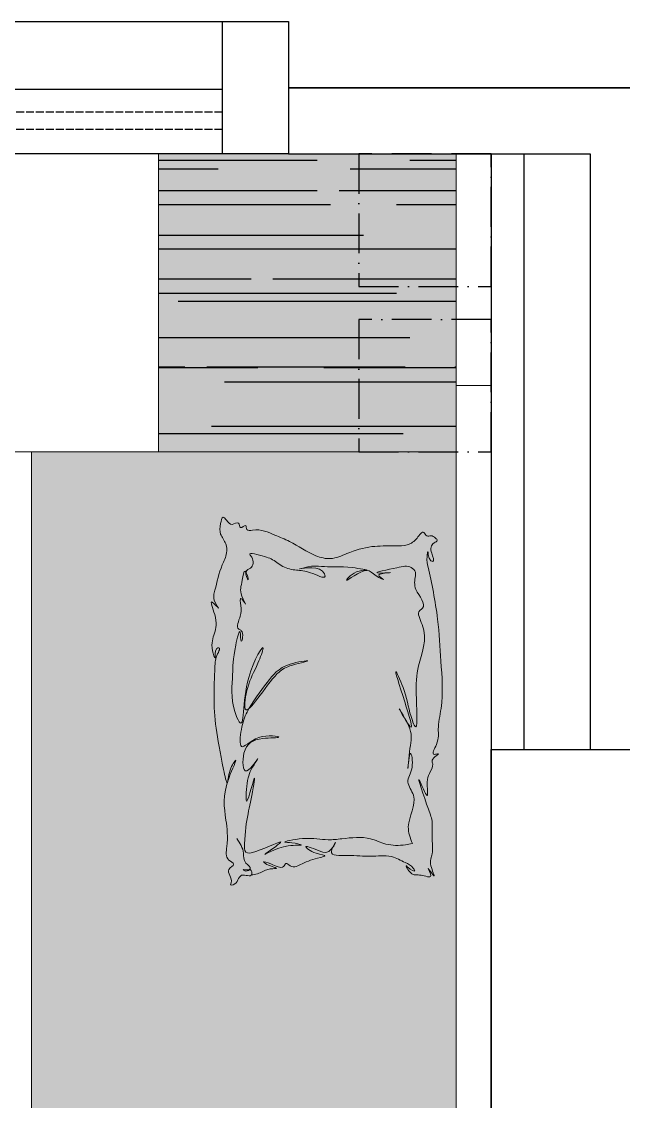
# Model space of a CAD drawing. Header units: millimetres. Extents: x -16811 to 32579, y 147992 to 176118.
# Drawn here: x -7987 to -7077, y 168845 to 170477 of the extents above; entities that cross this region are included whole.
import ezdxf

# ---------------------------------------------------------------- set-up
doc = ezdxf.new("R2010")
doc.units = ezdxf.units.MM
doc.header["$MEASUREMENT"] = 0
doc.linetypes.add('ACAD_ISO02W100', pattern=[15, 12, -3])
doc.linetypes.add('ACAD_ISO10W100', pattern=[18, 12, -3, 0, -3])
doc.layers.add('0[12345]', color=6, linetype='ACAD_ISO10W100', lineweight=30, plot=False)
doc.layers.add('Column[12345]', color=7, linetype='Continuous', lineweight=25)
doc.layers.add('Furniture[12345]', color=7, linetype='Continuous', lineweight=20)
for name, color, linetype in [('Glass[12345]', 132, 'ACAD_ISO02W100'), ('Hatching[12345]', 7, 'Continuous'), ('Wall[12345]', 7, 'Continuous'), ('Window[12345]', 8, 'Continuous')]:
    doc.layers.add(name, color=color, linetype=linetype)

msp = doc.modelspace()

# ---------------------------------------------------------------- hatches: boundary and pattern name
at = {"layer": 'Hatching[12345]'}
h = msp.add_hatch(color=29, dxfattribs=at)
h.set_gradient(color1=(87, 49, 41), color2=(101, 56, 47), one_color=1, tint=0.29)
h.paths.add_polyline_path([(-7779.6, 170276.6), (-7329.6, 170276.6), (-7329.6, 169826.6), (-7779.6, 169826.6)])
at = {"layer": 'Hatching[12345]', "true_color": 0x946247}
h = msp.add_hatch(dxfattribs=at)
h.set_pattern_fill('AR-RROOF', color=25, scale=100, style=0)
h.set_pattern_definition([(180, (117770.13, 43953.46), (-220, 100), [1500, -200, 500, -100]), (180, (117637.13, 44003.46), (100, 133), [300, -33, 600, -75]), (180, (117720.13, 44038.46), (-520, 67), [800, -140, 400, -100])])
h.paths.add_polyline_path([(-7779.6, 170276.6), (-7329.6, 170276.6), (-7329.6, 169826.6), (-7779.6, 169826.6)])
at = {"layer": 'Hatching[12345]'}
h = msp.add_hatch(color=254, dxfattribs=at)
h.set_gradient(color1=(188, 218, 240), color2=(188, 218, 240), centered=1, one_color=1, tint=0.84, name='SPHERICAL')
h.paths.add_polyline_path([(-7971.7, 169826.7), (-7329.6, 169826.7), (-7329.6, 168927.1), (-7971.7, 168927.1)])
edge = h.paths.add_edge_path(flags=16)
edge.add_spline(control_points=[(-7360.9, 169696.3), (-7363, 169698.1), (-7366.8, 169701.3), (-7374.8, 169697.3), (-7379.1, 169710.1), (-7390, 169693), (-7402.3, 169684.7), (-7427.7, 169684), (-7458.6, 169685.1), (-7490.7, 169675.4), (-7518.1, 169662.3), (-7549.9, 169670.9), (-7574.4, 169689.1), (-7607.4, 169701.9), (-7625.8, 169711.5), (-7647.4, 169706.2), (-7646.2, 169719.2), (-7657.4, 169707.7), (-7657.2, 169723.2), (-7670, 169713.4), (-7675.6, 169721.9), (-7683.4, 169731), (-7686.5, 169714.5), (-7687.8, 169702), (-7676.5, 169688.9), (-7675.4, 169671.5), (-7687.3, 169649.9), (-7692.1, 169623.7), (-7698.6, 169603.7), (-7683.7, 169584), (-7705.6, 169609.6), (-7689.8, 169572.6), (-7694, 169553.1), (-7701.7, 169534.8), (-7692.1, 169507.1), (-7696.1, 169528.2), (-7683.7, 169532.3), (-7693.6, 169516.8), (-7694.6, 169496.3), (-7697.4, 169432.1), (-7691.5, 169395.3), (-7676.9, 169325.7), (-7675.7, 169326.5), (-7675.6, 169326.6)], knot_values=[0, 0, 0, 0, 0.25382, 0.460542, 0.694835, 1.139569, 1.70084, 2.377518, 3.524298, 4.836209, 5.695724, 6.447678, 7.962577, 8.761427, 9.922694, 10.207165, 10.409942, 10.689351, 10.924019, 11.259037, 11.612355, 11.832431, 12.167835, 12.701992, 13.262323, 13.72025, 14.364213, 15.686964, 16.275555, 16.641872, 17.088132, 17.726791, 18.67199, 19.557352, 19.944726, 20.430995, 20.534345, 21.017645, 21.33905, 22.928598, 26.724468, 27.411934, 27.441983, 27.441983, 27.441983, 27.441983], degree=3, periodic=0)
edge.add_spline(control_points=[(-7675.6, 169326.6), (-7683, 169302.8), (-7677.9, 169277.6), (-7673.8, 169237.7), (-7679.8, 169211.3), (-7661.4, 169203.5), (-7681.6, 169193.4), (-7665.5, 169182.2), (-7671.7, 169171.5), (-7663.2, 169172.7), (-7659.9, 169178.9), (-7654.4, 169190.8), (-7641.3, 169184.2), (-7639, 169187.2)], knot_values=[29.790014, 29.790014, 29.790014, 29.790014, 31.733418, 33.070592, 33.76116, 34.070204, 34.417773, 35.108341, 35.207621, 35.330254, 35.677272, 35.977512, 36.449933, 36.449933, 36.449933, 36.449933], degree=3, periodic=0)
edge.add_spline(control_points=[(-7639, 169187.2), (-7636, 169187.6), (-7627.2, 169188.8), (-7617.1, 169195.7), (-7608.2, 169196.8), (-7595.9, 169196.8), (-7613.1, 169200.9), (-7624.8, 169209.2), (-7607.4, 169203.6), (-7601.2, 169199.7), (-7590.3, 169197.5), (-7587.5, 169207.3), (-7577.1, 169196), (-7558, 169207.5), (-7545, 169211.1), (-7522.5, 169217), (-7545.1, 169218.8), (-7566.8, 169236.3), (-7536.8, 169223.1), (-7524.3, 169219.8), (-7518.6, 169225.8), (-7517.1, 169227.7)], knot_values=[0.001627, 0.001627, 0.001627, 0.001627, 0.30881, 0.885533, 1.125245, 1.294957, 1.807053, 2.014014, 2.390194, 2.791076, 3.067402, 3.255669, 3.501446, 4.111256, 5.093018, 5.333636, 5.795713, 6.424924, 7.22382, 7.634666, 7.811297, 7.811297, 7.811297, 7.811297], degree=3, periodic=0)
edge.add_spline(control_points=[(-7517.1, 169227.7), (-7517.7, 169226.1), (-7521.2, 169215.2), (-7485.4, 169218.3), (-7462.1, 169213.6), (-7429.5, 169218.6), (-7408.5, 169206.6), (-7396.9, 169201.5), (-7389.6, 169190.2), (-7400.7, 169196.1), (-7407.8, 169204.9), (-7396.8, 169183.9), (-7385.4, 169190), (-7361.7, 169179.1), (-7377.4, 169206), (-7357.2, 169175.7), (-7371.7, 169205.3), (-7363.2, 169220.5), (-7367.4, 169243.6), (-7364.3, 169267.3), (-7372.9, 169289.8), (-7396, 169357.9), (-7369.5, 169292.6), (-7374.9, 169327.4), (-7370.7, 169340.7), (-7362.9, 169351.9), (-7368.4, 169363), (-7350.5, 169372.4), (-7369, 169366.8), (-7354.5, 169390.2), (-7358.4, 169408.9), (-7348, 169452.9), (-7352.9, 169507.8), (-7356.4, 169578.3), (-7367.7, 169634.8), (-7374.7, 169663.5), (-7371.5, 169682.8), (-7372.6, 169663), (-7360.8, 169659.3), (-7369.1, 169676.4), (-7368, 169687.7), (-7356.1, 169692), (-7359.5, 169695), (-7360.9, 169696.3)], knot_values=[8.535132, 8.535132, 8.535132, 8.535132, 8.665562, 9.474885, 10.680581, 11.731794, 12.482799, 12.979735, 13.12789, 13.494969, 13.630671, 14.056835, 14.587313, 15.085164, 15.480512, 15.951085, 16.483501, 17.093841, 17.945825, 18.659388, 19.367318, 20.886126, 21.744859, 22.416814, 22.865961, 23.371565, 23.564984, 24.001314, 24.195364, 24.707154, 25.475673, 26.536549, 28.914258, 31.040669, 33.694428, 34.232605, 34.493516, 34.978663, 35.091565, 35.515429, 36.048451, 36.245558, 36.4021, 36.4021, 36.4021, 36.4021], degree=3, periodic=0)
edge = h.paths.add_edge_path(flags=0)
edge.add_spline(control_points=[(-7643.2, 169438.2), (-7644.1, 169436.6), (-7649.1, 169427.2), (-7654.7, 169411), (-7658.8, 169368.4), (-7631.7, 169402.7), (-7582.2, 169394), (-7630.9, 169395), (-7653.6, 169382.7), (-7652.6, 169326.6), (-7622.9, 169373.5), (-7640.8, 169345), (-7645.7, 169333.5), (-7649.9, 169274.5), (-7631.1, 169350.1), (-7638.6, 169305.7), (-7645, 169279.2), (-7649.3, 169248.3), (-7650.1, 169218), (-7623.9, 169223.8), (-7574, 169249.7), (-7637.9, 169205.7), (-7592.7, 169234.8), (-7555.1, 169230.9), (-7576.4, 169236.5), (-7598.2, 169236.7), (-7549.6, 169245.6), (-7530.3, 169238.9), (-7494.5, 169242.6), (-7464.6, 169246.5), (-7434.7, 169231.5), (-7412.4, 169231.3), (-7399.3, 169234), (-7395.8, 169234.7), (-7399, 169243.1), (-7408, 169267.1), (-7383.9, 169299.3), (-7408.1, 169328.8), (-7392.6, 169344.8), (-7399.1, 169386), (-7404.3, 169328.3), (-7399.4, 169385.9), (-7395.4, 169398.8), (-7402.7, 169415.2), (-7404.5, 169418.9)], knot_values=[65.447847, 65.447847, 65.447847, 65.447847, 65.63943, 66.565436, 67.420431, 68.40732, 69.420683, 70.237166, 71.43394, 72.332569, 73.176927, 73.554537, 74.554717, 75.447633, 76.66581, 77.148, 78.482837, 80.007232, 80.427044, 80.931932, 82.265181, 83.244131, 84.489691, 85.144184, 85.633812, 85.971755, 86.866409, 88.157786, 88.849889, 90.296323, 91.112463, 92.101438, 92.454034, 92.454034, 92.454034, 93.319474, 94.93311, 95.647186, 96.420475, 97.126698, 97.881117, 98.886806, 99.872246, 100.167679, 100.167679, 100.167679, 100.167679], degree=3, periodic=0)
edge.add_spline(control_points=[(-7404.5, 169418.9), (-7402.3, 169415.4), (-7392.3, 169401.1), (-7409.1, 169454.5), (-7428.2, 169513.5), (-7402.7, 169455.5), (-7401.6, 169435.3), (-7387.3, 169398.3), (-7390.7, 169468), (-7389.7, 169503.5), (-7368.8, 169549.7), (-7390.5, 169584), (-7372, 169594.8), (-7394.6, 169616.2), (-7392.2, 169634), (-7390.2, 169646.3), (-7401.5, 169655.7), (-7417.2, 169651.3), (-7463.7, 169642.8), (-7438.5, 169643.5), (-7433.6, 169643.7)], knot_values=[9.262746, 9.262746, 9.262746, 9.262746, 9.598621, 10.884297, 12.452965, 13.476101, 15.040717, 15.348451, 16.704729, 18.391968, 20.48622, 21.196783, 21.369329, 22.369403, 23.061945, 23.242728, 23.553096, 24.276746, 25.284432, 25.703927, 25.703927, 25.703927, 25.703927], degree=3, periodic=0)
edge.add_spline(control_points=[(-7433.6, 169643.7), (-7436.3, 169643.5), (-7441.7, 169642.8), (-7450, 169640.3), (-7432.2, 169629.3), (-7455.1, 169640.7), (-7465.2, 169655.3), (-7508.9, 169619.7), (-7481.8, 169648.7), (-7454.7, 169646.8), (-7501.1, 169654.8), (-7521.3, 169651.3), (-7545.9, 169655.5), (-7582.4, 169645.2), (-7535.7, 169657.7), (-7523.4, 169631.5), (-7552.5, 169647.1), (-7570.1, 169647), (-7592.5, 169651.3), (-7606.5, 169664.5), (-7621.1, 169668.5), (-7647.1, 169676.8), (-7635.1, 169664.1), (-7636.1, 169650.3), (-7646.8, 169648.4), (-7647.5, 169645), (-7647.6, 169644.6)], knot_values=[26.157068, 26.157068, 26.157068, 26.157068, 26.385216, 26.523896, 26.856192, 27.271557, 27.814993, 28.951107, 29.737919, 30.142365, 30.901079, 32.306046, 32.957682, 33.57046, 34.718549, 35.01149, 35.760324, 36.490654, 37.198885, 37.895984, 38.254443, 38.997565, 39.162584, 39.713823, 39.994801, 40.035381, 40.035381, 40.035381, 40.035381], degree=3, periodic=0)
edge.add_spline(control_points=[(-7433.6, 169643.7), (-7431, 169643.8), (-7427.2, 169644.1), (-7431, 169643.9), (-7433.6, 169643.7)], knot_values=[25.703927, 25.703927, 25.703927, 25.703927, 25.930608, 26.157068, 26.157068, 26.157068, 26.157068], degree=3, periodic=0)
edge.add_spline(control_points=[(-7433.6, 169643.7), (-7438.5, 169643.5), (-7463.7, 169642.8), (-7417.2, 169651.3), (-7401.5, 169655.7), (-7390.2, 169646.3), (-7392.2, 169634), (-7394.6, 169616.2), (-7372, 169594.8), (-7390.5, 169584), (-7368.8, 169549.7), (-7389.7, 169503.5), (-7390.7, 169468), (-7387.3, 169398.3), (-7401.6, 169435.3), (-7402.7, 169455.5), (-7428.2, 169513.5), (-7409.1, 169454.5), (-7392.3, 169401.1), (-7402.3, 169415.4), (-7404.5, 169418.9)], knot_values=[9.262746, 9.262746, 9.262746, 9.262746, 9.682241, 10.689927, 11.413577, 11.723945, 11.904729, 12.597271, 13.597345, 13.76989, 14.480453, 16.574705, 18.261945, 19.618223, 19.925956, 21.490572, 22.513709, 24.082377, 25.368053, 25.703927, 25.703927, 25.703927, 25.703927], degree=3, periodic=0)
edge.add_spline(control_points=[(-7404.5, 169418.9), (-7409.7, 169429.5), (-7421.5, 169448.6), (-7409.3, 169426.5), (-7404.5, 169418.9)], knot_values=[7.713645, 7.713645, 7.713645, 7.713645, 8.546506, 9.262746, 9.262746, 9.262746, 9.262746], degree=3, periodic=0)
h = msp.add_hatch(color=254, dxfattribs=at)
h.set_gradient(color1=(195, 213, 212), rotation=45, centered=1, one_color=1, tint=1, name='INVHEMISPHERICAL')
edge = h.paths.add_edge_path()
edge.add_spline(control_points=[(-7517.1, 169227.7), (-7517.7, 169226.1), (-7521.2, 169215.2), (-7485.4, 169218.3), (-7462.1, 169213.6), (-7429.5, 169218.6), (-7408.5, 169206.6), (-7396.9, 169201.5), (-7389.6, 169190.2), (-7400.7, 169196.1), (-7407.8, 169204.9), (-7396.8, 169183.9), (-7385.4, 169190), (-7361.7, 169179.1), (-7377.4, 169206), (-7357.2, 169175.7), (-7371.7, 169205.3), (-7363.2, 169220.5), (-7367.4, 169243.6), (-7365, 169262), (-7366.2, 169269.9), (-7366.6, 169271.7)], knot_values=[8.535132, 8.535132, 8.535132, 8.535132, 8.665562, 9.474885, 10.680581, 11.731794, 12.482799, 12.979735, 13.12789, 13.494969, 13.630671, 14.056835, 14.587313, 15.085164, 15.480512, 15.951085, 16.483501, 17.093841, 17.945825, 18.659388, 18.86018, 18.86018, 18.86018, 18.86018], degree=3, periodic=0)
edge.add_spline(control_points=[(-7366.6, 169271.7), (-7367.6, 169276.1), (-7374.4, 169294.2), (-7396, 169357.9), (-7369.5, 169292.6), (-7374.9, 169327.4), (-7370.7, 169340.7), (-7362.9, 169351.9), (-7368.4, 169363), (-7350.5, 169372.4), (-7369, 169366.8), (-7354.5, 169390.2), (-7358.4, 169408.9), (-7348, 169452.9), (-7352.5, 169503.3), (-7354.6, 169543.2), (-7356.2, 169560)], knot_values=[18.86018, 18.86018, 18.86018, 18.86018, 19.367318, 20.886126, 21.744859, 22.416814, 22.865961, 23.371565, 23.564984, 24.001314, 24.195364, 24.707154, 25.475673, 26.536549, 28.914258, 30.585278, 30.585278, 30.585278, 30.585278], degree=3, periodic=0)
edge.add_spline(control_points=[(-7356.2, 169560), (-7356.6, 169564.6), (-7359.9, 169596.1), (-7367.7, 169634.8), (-7374.7, 169663.5), (-7371.5, 169682.8), (-7372.6, 169663), (-7360.8, 169659.3), (-7369.1, 169676.4), (-7368, 169687.7), (-7356.1, 169692), (-7359.5, 169695), (-7360.9, 169696.3)], knot_values=[30.585278, 30.585278, 30.585278, 30.585278, 31.040669, 33.694428, 34.232605, 34.493516, 34.978663, 35.091565, 35.515429, 36.048451, 36.245558, 36.4021, 36.4021, 36.4021, 36.4021], degree=3, periodic=0)
edge.add_spline(control_points=[(-7360.9, 169696.3), (-7363, 169698.1), (-7366.8, 169701.3), (-7374.8, 169697.3), (-7379.1, 169710.1), (-7390, 169693), (-7402.3, 169684.7), (-7427.7, 169684), (-7458.6, 169685.1), (-7490.7, 169675.4), (-7518.1, 169662.3), (-7549.9, 169670.9), (-7574.4, 169689.1), (-7607.4, 169701.9), (-7625.8, 169711.5), (-7647.4, 169706.2), (-7646.2, 169719.2), (-7657.4, 169707.7), (-7657.2, 169723.2), (-7670, 169713.4), (-7675.6, 169721.9), (-7683.4, 169731), (-7686.5, 169714.5), (-7687.8, 169702), (-7676.5, 169688.9), (-7675.4, 169671.5), (-7687.3, 169649.9), (-7692.1, 169623.7), (-7698.6, 169603.7), (-7683.7, 169584), (-7705.6, 169609.6), (-7689.8, 169572.6), (-7694, 169553.1), (-7701.7, 169534.8), (-7692.1, 169507.1), (-7696.1, 169528.2), (-7683.7, 169532.3), (-7693.6, 169516.8), (-7694.6, 169496.3), (-7695.6, 169473.2), (-7695.6, 169456.6), (-7695.6, 169455.2)], knot_values=[0, 0, 0, 0, 0.317275, 0.575678, 0.868544, 1.424462, 2.12605, 2.971898, 4.405373, 6.045262, 7.119655, 8.059598, 9.953221, 10.951784, 12.403367, 12.758956, 13.012427, 13.361689, 13.655024, 14.073797, 14.515444, 14.790538, 15.209793, 15.87749, 16.577904, 17.150313, 17.955266, 19.608705, 20.344444, 20.80234, 21.360165, 22.158489, 23.339988, 24.44669, 24.930907, 25.538744, 25.667931, 26.272056, 26.673812, 28.660747, 28.840014, 28.840014, 28.840014, 28.840014], degree=3, periodic=0)
edge.add_line((-7695.6, 169455.2), (-7723.4, 169446.7))
edge.add_line((-7723.4, 169446.7), (-7694.9, 169432.7))
edge.add_spline(control_points=[(-7694.9, 169432.7), (-7693.4, 169408.5), (-7688.3, 169380.2), (-7676.9, 169325.7), (-7675.7, 169326.5), (-7675.6, 169326.6)], knot_values=[29.888741, 29.888741, 29.888741, 29.888741, 33.405585, 34.264917, 34.302479, 34.302479, 34.302479, 34.302479], degree=3, periodic=0)
edge.add_spline(control_points=[(-7675.6, 169326.6), (-7683, 169302.8), (-7677.9, 169277.6), (-7673.8, 169237.7), (-7679.8, 169211.3), (-7661.4, 169203.5), (-7681.6, 169193.4), (-7665.5, 169182.2), (-7671.7, 169171.5), (-7663.2, 169172.7), (-7659.9, 169178.9), (-7654.4, 169190.8), (-7641.3, 169184.2), (-7639, 169187.2)], knot_values=[37.237517, 37.237517, 37.237517, 37.237517, 39.666772, 41.33824, 42.20145, 42.587756, 43.022217, 43.885427, 44.009526, 44.162817, 44.596591, 44.97189, 45.562416, 45.562416, 45.562416, 45.562416], degree=3, periodic=0)
edge.add_spline(control_points=[(-7639, 169187.2), (-7636, 169187.6), (-7627.2, 169188.8), (-7617.1, 169195.7), (-7608.2, 169196.8), (-7595.9, 169196.8), (-7613.1, 169200.9), (-7624.8, 169209.2), (-7607.4, 169203.6), (-7601.2, 169199.7), (-7590.3, 169197.5), (-7587.5, 169207.3), (-7577.1, 169196), (-7558, 169207.5), (-7545, 169211.1), (-7522.5, 169217), (-7545.1, 169218.8), (-7566.8, 169236.3), (-7536.8, 169223.1), (-7524.3, 169219.8), (-7518.6, 169225.8), (-7517.1, 169227.7)], knot_values=[0.001627, 0.001627, 0.001627, 0.001627, 0.30881, 0.885533, 1.125245, 1.294957, 1.807053, 2.014014, 2.390194, 2.791076, 3.067402, 3.255669, 3.501446, 4.111256, 5.093018, 5.333636, 5.795713, 6.424924, 7.22382, 7.634666, 7.811297, 7.811297, 7.811297, 7.811297], degree=3, periodic=0)
edge = h.paths.add_edge_path(flags=16)
edge.add_spline(control_points=[(-7643.2, 169438.2), (-7644.1, 169436.6), (-7649.1, 169427.2), (-7654.7, 169411), (-7658.8, 169368.4), (-7631.7, 169402.7), (-7582.2, 169394), (-7630.9, 169395), (-7653.6, 169382.7), (-7652.6, 169326.6), (-7622.9, 169373.5), (-7640.8, 169345), (-7645.7, 169333.5), (-7649.9, 169274.5), (-7631.1, 169350.1), (-7638.6, 169305.7), (-7645, 169279.2), (-7649.3, 169248.3), (-7650.1, 169218), (-7623.9, 169223.8), (-7574, 169249.7), (-7637.9, 169205.7), (-7592.7, 169234.8), (-7555.1, 169230.9), (-7576.4, 169236.5), (-7598.2, 169236.7), (-7549.6, 169245.6), (-7530.3, 169238.9), (-7494.5, 169242.6), (-7464.6, 169246.5), (-7434.7, 169231.5), (-7412.4, 169231.3), (-7399.3, 169234), (-7395.8, 169234.7), (-7399, 169243.1), (-7408, 169267.1), (-7383.9, 169299.3), (-7408.1, 169328.8), (-7392.6, 169344.8), (-7399.1, 169386), (-7404.3, 169328.3), (-7399.4, 169385.9), (-7395.4, 169398.8), (-7402.7, 169415.2), (-7404.5, 169418.9)], knot_values=[81.809808, 81.809808, 81.809808, 81.809808, 82.049287, 83.206795, 84.275539, 85.50915, 86.775853, 87.796457, 89.292425, 90.415712, 91.471158, 91.943172, 93.193396, 94.309542, 95.832263, 96.435, 98.103547, 100.00904, 100.533805, 101.164915, 102.831476, 104.055163, 105.612114, 106.43023, 107.042265, 107.464694, 108.583011, 110.197233, 111.062361, 112.870403, 113.890579, 115.126798, 115.567543, 115.567543, 115.567543, 116.649343, 118.666388, 119.558983, 120.525594, 121.408372, 122.351396, 123.608507, 124.840307, 125.209599, 125.209599, 125.209599, 125.209599], degree=3, periodic=0)
edge.add_spline(control_points=[(-7404.5, 169418.9), (-7402.3, 169415.4), (-7392.3, 169401.1), (-7409.1, 169454.5), (-7428.2, 169513.5), (-7402.7, 169455.5), (-7401.6, 169435.3), (-7387.3, 169398.3), (-7390.7, 169468), (-7389.7, 169503.5), (-7368.8, 169549.7), (-7390.5, 169584), (-7372, 169594.8), (-7394.6, 169616.2), (-7392.2, 169634), (-7390.2, 169646.3), (-7401.5, 169655.7), (-7417.2, 169651.3), (-7463.7, 169642.8), (-7438.5, 169643.5), (-7433.6, 169643.7)], knot_values=[11.578433, 11.578433, 11.578433, 11.578433, 11.998276, 13.605371, 15.566206, 16.845127, 18.800896, 19.185564, 20.880911, 22.98996, 25.607776, 26.495979, 26.711661, 27.961754, 28.827431, 29.05341, 29.44137, 30.345933, 31.60554, 32.129909, 32.129909, 32.129909, 32.129909], degree=3, periodic=0)
edge.add_spline(control_points=[(-7433.6, 169643.7), (-7436.3, 169643.5), (-7441.7, 169642.8), (-7450, 169640.3), (-7432.2, 169629.3), (-7455.1, 169640.7), (-7465.2, 169655.3), (-7508.9, 169619.7), (-7481.8, 169648.7), (-7454.7, 169646.8), (-7501.1, 169654.8), (-7521.3, 169651.3), (-7545.9, 169655.5), (-7582.4, 169645.2), (-7535.7, 169657.7), (-7523.4, 169631.5), (-7552.5, 169647.1), (-7570.1, 169647), (-7592.5, 169651.3), (-7606.5, 169664.5), (-7621.1, 169668.5), (-7647.1, 169676.8), (-7635.1, 169664.1), (-7636.1, 169650.3), (-7646.8, 169648.4), (-7647.5, 169645), (-7647.6, 169644.6)], knot_values=[32.696336, 32.696336, 32.696336, 32.696336, 32.98152, 33.15487, 33.57024, 34.089446, 34.768741, 36.188884, 37.172399, 37.677957, 38.626349, 40.382557, 41.197102, 41.963074, 43.398186, 43.764363, 44.700405, 45.613317, 46.498606, 47.36998, 47.818054, 48.746956, 48.95323, 49.642279, 49.993501, 50.044227, 50.044227, 50.044227, 50.044227], degree=3, periodic=0)
edge.add_spline(control_points=[(-7647.6, 169644.6), (-7648, 169645.3), (-7650.9, 169649.1), (-7653.2, 169624), (-7658.8, 169617.2), (-7643.9, 169588.9), (-7657.6, 169612.1), (-7654.7, 169589.6), (-7653.9, 169579.4), (-7664.3, 169559.6), (-7649.8, 169555.8), (-7655.5, 169528.9), (-7655.4, 169566.9), (-7667.5, 169516.3), (-7666.6, 169490.5), (-7671.4, 169448.9), (-7648.6, 169396.1), (-7656.4, 169478.4), (-7613.6, 169548.2), (-7632.1, 169497.9), (-7645.2, 169478.4), (-7651.5, 169435.5), (-7645.6, 169436.3), (-7643.2, 169438.2)], knot_values=[50.993901, 50.993901, 50.993901, 50.993901, 51.097903, 51.678194, 52.686181, 53.235716, 53.695579, 54.147916, 54.82018, 55.651897, 55.831248, 56.490096, 57.063765, 57.921587, 59.786522, 62.114055, 62.821722, 65.674331, 67.720898, 68.70542, 70.3709, 71.726622, 72.344215, 72.344215, 72.344215, 72.344215], degree=3, periodic=0)
h = msp.add_hatch(color=254, dxfattribs=at)
h.set_gradient(color1=(226, 238, 238), rotation=90, one_color=1, tint=1, name='SPHERICAL')
edge = h.paths.add_edge_path()
edge.add_spline(control_points=[(-7647.6, 169644.6), (-7647.5, 169645), (-7646.8, 169648.4), (-7636.1, 169650.3), (-7635.1, 169664.1), (-7647.1, 169676.8), (-7621.1, 169668.5), (-7606.5, 169664.5), (-7592.5, 169651.3), (-7570.1, 169647), (-7552.5, 169647.1), (-7523.4, 169631.5), (-7535.7, 169657.7), (-7582.4, 169645.2), (-7545.9, 169655.5), (-7521.3, 169651.3), (-7501.1, 169654.8), (-7454.7, 169646.8), (-7481.8, 169648.7), (-7508.9, 169619.7), (-7465.2, 169655.3), (-7455.1, 169640.7), (-7432.2, 169629.3), (-7450, 169640.3), (-7441.7, 169642.8), (-7436.3, 169643.5), (-7433.6, 169643.7)], knot_values=[32.696336, 32.696336, 32.696336, 32.696336, 32.747061, 33.098284, 33.787332, 33.993606, 34.922508, 35.370582, 36.241956, 37.127245, 38.040157, 38.976199, 39.342376, 40.777488, 41.54346, 42.358005, 44.114213, 45.062605, 45.568163, 46.551678, 47.971821, 48.651116, 49.170322, 49.585692, 49.759042, 50.044227, 50.044227, 50.044227, 50.044227], degree=3, periodic=0)
edge.add_spline(control_points=[(-7433.6, 169643.7), (-7431, 169643.8), (-7427.2, 169644.1), (-7431, 169643.9), (-7433.6, 169643.7)], knot_values=[32.129909, 32.129909, 32.129909, 32.129909, 32.41326, 32.696336, 32.696336, 32.696336, 32.696336], degree=3, periodic=0)
edge.add_spline(control_points=[(-7433.6, 169643.7), (-7438.5, 169643.5), (-7463.7, 169642.8), (-7417.2, 169651.3), (-7401.5, 169655.7), (-7390.2, 169646.3), (-7392.2, 169634), (-7394.6, 169616.2), (-7372, 169594.8), (-7390.5, 169584), (-7368.8, 169549.7), (-7389.7, 169503.5), (-7390.7, 169468), (-7387.3, 169398.3), (-7401.6, 169435.3), (-7402.7, 169455.5), (-7428.2, 169513.5), (-7409.1, 169454.5), (-7392.3, 169401.1), (-7402.3, 169415.4), (-7404.5, 169418.9)], knot_values=[11.578433, 11.578433, 11.578433, 11.578433, 12.102802, 13.362409, 14.266972, 14.654932, 14.880911, 15.746588, 16.996681, 17.212363, 18.100566, 20.718382, 22.827431, 24.522779, 24.907446, 26.863215, 28.142136, 30.102971, 31.710066, 32.129909, 32.129909, 32.129909, 32.129909], degree=3, periodic=0)
edge.add_spline(control_points=[(-7404.5, 169418.9), (-7409.7, 169429.5), (-7421.5, 169448.6), (-7409.3, 169426.5), (-7404.5, 169418.9)], knot_values=[9.642056, 9.642056, 9.642056, 9.642056, 10.683132, 11.578433, 11.578433, 11.578433, 11.578433], degree=3, periodic=0)
edge.add_spline(control_points=[(-7404.5, 169418.9), (-7402.7, 169415.2), (-7395.4, 169398.8), (-7399.4, 169385.9), (-7404.3, 169328.3), (-7399.1, 169386), (-7392.6, 169344.8), (-7408.1, 169328.8), (-7383.9, 169299.3), (-7408, 169267.1), (-7399, 169243.1), (-7395.8, 169234.7), (-7399.3, 169234), (-7412.4, 169231.3), (-7434.7, 169231.5), (-7464.6, 169246.5), (-7494.5, 169242.6), (-7530.3, 169238.9), (-7549.6, 169245.6), (-7598.2, 169236.7), (-7576.4, 169236.5), (-7555.1, 169230.9), (-7592.7, 169234.8), (-7637.9, 169205.7), (-7574, 169249.7), (-7623.9, 169223.8), (-7650.1, 169218), (-7649.3, 169248.3), (-7645, 169279.2), (-7638.6, 169305.7), (-7631.1, 169350.1), (-7649.9, 169274.5), (-7645.7, 169333.5), (-7640.8, 169345), (-7622.9, 169373.5), (-7652.6, 169326.6), (-7653.6, 169382.7), (-7630.9, 169395), (-7582.2, 169394), (-7631.7, 169402.7), (-7658.8, 169368.4), (-7654.7, 169411), (-7649.1, 169427.2), (-7644.1, 169436.6), (-7643.2, 169438.2)], knot_values=[81.809808, 81.809808, 81.809808, 81.809808, 82.1791, 83.4109, 84.668012, 85.611035, 86.493814, 87.460425, 88.35302, 90.370065, 91.451865, 91.451865, 91.451865, 91.89261, 93.128829, 94.149004, 95.957047, 96.822175, 98.436396, 99.554714, 99.977143, 100.589178, 101.407294, 102.964244, 104.187932, 105.854493, 106.485603, 107.010367, 108.915861, 110.584407, 111.187145, 112.709866, 113.826011, 115.076236, 115.548249, 116.603696, 117.726983, 119.22295, 120.243554, 121.510258, 122.743869, 123.812613, 124.97012, 125.209599, 125.209599, 125.209599, 125.209599], degree=3, periodic=0)
edge.add_spline(control_points=[(-7643.2, 169438.2), (-7633.6, 169445.5), (-7607, 169489.2), (-7583.3, 169504), (-7538.1, 169513.3), (-7594.4, 169506.1), (-7614.7, 169478.2), (-7635.5, 169451.8), (-7643.2, 169438.2)], knot_values=[72.344215, 72.344215, 72.344215, 72.344215, 74.721973, 75.648583, 76.821253, 77.954916, 79.789724, 81.809808, 81.809808, 81.809808, 81.809808], degree=3, periodic=0)
edge.add_spline(control_points=[(-7643.2, 169438.2), (-7645.6, 169436.3), (-7651.5, 169435.5), (-7645.2, 169478.4), (-7632.1, 169497.9), (-7613.6, 169548.2), (-7656.4, 169478.4), (-7648.6, 169396.1), (-7671.4, 169448.9), (-7666.6, 169490.5), (-7667.5, 169516.3), (-7655.4, 169566.9), (-7655.5, 169528.9), (-7649.8, 169555.8), (-7664.3, 169559.6), (-7653.9, 169579.4), (-7654.7, 169589.6), (-7657.6, 169612.1), (-7643.9, 169588.9), (-7658.8, 169617.2), (-7653.2, 169624), (-7650.9, 169649.1), (-7648, 169645.3), (-7647.6, 169644.6)], knot_values=[50.993901, 50.993901, 50.993901, 50.993901, 51.611494, 52.967217, 54.632696, 55.617219, 57.663786, 60.516395, 61.224061, 63.551594, 65.41653, 66.274352, 66.84802, 67.506868, 67.68622, 68.517936, 69.190201, 69.642537, 70.102401, 70.651936, 71.659922, 72.240213, 72.344215, 72.344215, 72.344215, 72.344215], degree=3, periodic=0)
edge.add_spline(control_points=[(-7647.6, 169644.6), (-7648, 169640.2), (-7641, 169626.2), (-7645.6, 169641.2), (-7647.6, 169644.6)], knot_values=[50.044227, 50.044227, 50.044227, 50.044227, 50.529399, 50.993901, 50.993901, 50.993901, 50.993901], degree=3, periodic=0)
h = msp.add_hatch(color=254, dxfattribs=at)
h.set_gradient(color1=(188, 218, 240), color2=(188, 218, 240), centered=1, one_color=1, tint=0.84, name='SPHERICAL')
h.paths.add_polyline_path([(-7971.7, 168927.1), (-7329.6, 168927.1), (-7329.6, 168026.7), (-7971.7, 168026.7)])
edge = h.paths.add_edge_path(flags=16)
edge.add_spline(control_points=[(-7639, 168666.1), (-7641.3, 168669.1), (-7654.4, 168662.6), (-7659.9, 168674.4), (-7663.2, 168680.7), (-7671.7, 168681.8), (-7665.5, 168671.1), (-7681.6, 168659.9), (-7661.4, 168649.8), (-7679.8, 168642), (-7673.8, 168615.6), (-7677.9, 168575.8), (-7683, 168550.5), (-7675.6, 168526.7)], knot_values=[29.790014, 29.790014, 29.790014, 29.790014, 30.262434, 30.562674, 30.909692, 31.032326, 31.131605, 31.822173, 32.169742, 32.478786, 33.169354, 34.506529, 36.449933, 36.449933, 36.449933, 36.449933], degree=3, periodic=0)
edge.add_spline(control_points=[(-7675.6, 168526.7), (-7675.7, 168526.8), (-7676.9, 168527.6), (-7691.5, 168458), (-7697.4, 168421.2), (-7694.6, 168357), (-7693.6, 168336.5), (-7683.7, 168321), (-7696.1, 168325.1), (-7692.1, 168346.2), (-7701.7, 168318.5), (-7694, 168300.2), (-7689.8, 168280.7), (-7705.6, 168243.7), (-7683.7, 168269.3), (-7698.6, 168249.6), (-7692.1, 168229.6), (-7687.3, 168203.5), (-7675.4, 168181.8), (-7676.5, 168164.4), (-7687.8, 168151.3), (-7686.5, 168138.8), (-7683.4, 168122.3), (-7675.6, 168131.4), (-7670, 168139.9), (-7657.2, 168130.1), (-7657.4, 168145.6), (-7646.2, 168134.1), (-7647.4, 168147.1), (-7625.8, 168141.8), (-7607.4, 168151.4), (-7574.4, 168164.2), (-7549.9, 168182.4), (-7518.1, 168191), (-7490.7, 168177.9), (-7458.6, 168168.2), (-7427.7, 168169.3), (-7402.3, 168168.6), (-7390, 168160.3), (-7379.1, 168143.2), (-7374.8, 168156), (-7366.8, 168152), (-7363, 168155.2), (-7360.9, 168157)], knot_values=[0, 0, 0, 0, 0.030049, 0.717515, 4.513385, 6.102933, 6.424338, 6.907638, 7.010988, 7.497257, 7.884631, 8.769992, 9.715192, 10.353851, 10.800111, 11.166428, 11.755019, 13.07777, 13.721733, 14.179659, 14.739991, 15.274148, 15.609552, 15.829628, 16.182946, 16.517964, 16.752632, 17.032041, 17.234818, 17.519289, 18.680556, 19.479406, 20.994305, 21.746259, 22.605773, 23.917685, 25.064465, 25.741143, 26.302414, 26.747148, 26.981441, 27.188163, 27.441983, 27.441983, 27.441983, 27.441983], degree=3, periodic=0)
edge.add_spline(control_points=[(-7360.9, 168157), (-7359.5, 168158.4), (-7356.1, 168161.4), (-7368, 168165.6), (-7369.1, 168176.9), (-7360.8, 168194), (-7372.6, 168190.3), (-7371.5, 168170.5), (-7374.7, 168189.8), (-7367.7, 168218.5), (-7356.4, 168275), (-7352.9, 168345.5), (-7348, 168400.4), (-7358.4, 168444.4), (-7354.5, 168463.1), (-7369, 168486.5), (-7350.5, 168480.9), (-7368.4, 168490.3), (-7362.9, 168501.4), (-7370.7, 168512.6), (-7374.9, 168525.9), (-7369.5, 168560.7), (-7396, 168495.4), (-7372.9, 168563.6), (-7364.3, 168586), (-7367.4, 168609.7), (-7363.2, 168632.8), (-7371.7, 168648), (-7357.2, 168677.6), (-7377.4, 168647.3), (-7361.7, 168674.2), (-7385.4, 168663.3), (-7396.8, 168669.5), (-7407.8, 168648.4), (-7400.7, 168657.2), (-7389.6, 168663.1), (-7396.9, 168651.8), (-7408.5, 168646.7), (-7429.5, 168634.7), (-7462.1, 168639.7), (-7485.4, 168635), (-7521.2, 168638.1), (-7517.7, 168627.2), (-7517.1, 168625.6)], knot_values=[8.535132, 8.535132, 8.535132, 8.535132, 8.691674, 8.888781, 9.421803, 9.845667, 9.958569, 10.443716, 10.704627, 11.242804, 13.896563, 16.022974, 18.400683, 19.461558, 20.230077, 20.741868, 20.935918, 21.372247, 21.565667, 22.071271, 22.520417, 23.192373, 24.051106, 25.569914, 26.277843, 26.991407, 27.84339, 28.453731, 28.986147, 29.45672, 29.852067, 30.349919, 30.880397, 31.306561, 31.442263, 31.809342, 31.957497, 32.454433, 33.205438, 34.256651, 35.462346, 36.271669, 36.4021, 36.4021, 36.4021, 36.4021], degree=3, periodic=0)
edge.add_spline(control_points=[(-7517.1, 168625.6), (-7518.6, 168627.5), (-7524.3, 168633.5), (-7536.8, 168630.2), (-7566.8, 168617), (-7545.1, 168634.5), (-7522.5, 168636.4), (-7545, 168642.3), (-7558, 168645.8), (-7577.1, 168657.4), (-7587.5, 168646), (-7590.3, 168655.8), (-7601.2, 168653.6), (-7607.4, 168649.7), (-7624.8, 168644.1), (-7613.1, 168652.5), (-7595.9, 168656.5), (-7608.2, 168656.5), (-7617.1, 168657.6), (-7627.2, 168664.5), (-7636, 168665.7), (-7639, 168666.1)], knot_values=[0.001627, 0.001627, 0.001627, 0.001627, 0.178258, 0.589104, 1.387999, 2.01721, 2.479287, 2.719905, 3.701668, 4.311477, 4.557254, 4.745521, 5.021847, 5.42273, 5.798909, 6.005871, 6.517966, 6.687678, 6.927391, 7.504114, 7.811297, 7.811297, 7.811297, 7.811297], degree=3, periodic=0)
edge = h.paths.add_edge_path(flags=0)
edge.add_spline(control_points=[(-7404.5, 168434.4), (-7402.7, 168438.1), (-7395.4, 168454.5), (-7399.4, 168467.4), (-7404.3, 168525), (-7399.1, 168467.3), (-7392.6, 168508.5), (-7408.1, 168524.5), (-7383.9, 168554), (-7408, 168586.3), (-7399, 168610.2), (-7395.8, 168618.6), (-7399.3, 168619.3), (-7412.4, 168622), (-7434.7, 168621.8), (-7464.6, 168606.8), (-7494.5, 168610.7), (-7530.3, 168614.4), (-7549.6, 168607.7), (-7598.2, 168616.6), (-7576.4, 168616.8), (-7555.1, 168622.4), (-7592.7, 168618.5), (-7637.9, 168647.6), (-7574, 168603.7), (-7623.9, 168629.5), (-7650.1, 168635.3), (-7649.3, 168605), (-7645, 168574.1), (-7638.6, 168547.6), (-7631.1, 168503.2), (-7649.9, 168578.8), (-7645.7, 168519.8), (-7640.8, 168508.3), (-7622.9, 168479.8), (-7652.6, 168526.7), (-7653.6, 168470.6), (-7630.9, 168458.4), (-7582.2, 168459.3), (-7631.7, 168450.6), (-7658.8, 168484.9), (-7654.7, 168442.3), (-7649.1, 168426.1), (-7644.1, 168416.7), (-7643.2, 168415.1)], knot_values=[65.447847, 65.447847, 65.447847, 65.447847, 65.74328, 66.72872, 67.734409, 68.488828, 69.195051, 69.96834, 70.682416, 72.296052, 73.161492, 73.161492, 73.161492, 73.514088, 74.503063, 75.319203, 76.765637, 77.45774, 78.749117, 79.643771, 79.981714, 80.471342, 81.125835, 82.371395, 83.350345, 84.683594, 85.188482, 85.608294, 87.132689, 88.467526, 88.949716, 90.167893, 91.060809, 92.060989, 92.438599, 93.282957, 94.181586, 95.37836, 96.194843, 97.208206, 98.195095, 99.05009, 99.976096, 100.167679, 100.167679, 100.167679, 100.167679], degree=3, periodic=0)
edge.add_spline(control_points=[(-7643.2, 168415.1), (-7645.6, 168417), (-7651.5, 168417.8), (-7645.2, 168374.9), (-7632.1, 168355.4), (-7613.6, 168305.1), (-7656.4, 168374.9), (-7648.6, 168457.2), (-7671.4, 168404.4), (-7666.6, 168362.8), (-7667.5, 168337), (-7655.4, 168286.4), (-7655.5, 168324.4), (-7649.8, 168297.5), (-7664.3, 168293.7), (-7653.9, 168273.9), (-7654.7, 168263.7), (-7657.6, 168241.2), (-7643.9, 168264.5), (-7658.8, 168236.1), (-7653.2, 168229.3), (-7650.9, 168204.2), (-7648, 168208), (-7647.6, 168208.7)], knot_values=[40.795121, 40.795121, 40.795121, 40.795121, 41.289195, 42.373774, 43.706157, 44.493775, 46.131029, 48.413116, 48.979249, 50.841276, 52.333224, 53.019481, 53.478416, 54.005494, 54.148976, 54.814349, 55.352161, 55.71403, 56.081921, 56.521549, 57.327938, 57.792171, 57.875372, 57.875372, 57.875372, 57.875372], degree=3, periodic=0)
edge.add_spline(control_points=[(-7647.6, 168208.7), (-7647.5, 168208.3), (-7646.8, 168204.9), (-7636.1, 168203), (-7635.1, 168189.2), (-7647.1, 168176.6), (-7621.1, 168184.8), (-7606.5, 168188.8), (-7592.5, 168202), (-7570.1, 168206.3), (-7552.5, 168206.2), (-7523.4, 168221.9), (-7535.7, 168195.6), (-7582.4, 168208.1), (-7545.9, 168197.8), (-7521.3, 168202), (-7501.1, 168198.5), (-7454.7, 168206.5), (-7481.8, 168204.6), (-7508.9, 168233.6), (-7465.2, 168198), (-7455.1, 168212.6), (-7432.2, 168224), (-7450, 168213), (-7441.7, 168210.5), (-7436.3, 168209.8), (-7433.6, 168209.6)], knot_values=[26.157068, 26.157068, 26.157068, 26.157068, 26.197649, 26.478627, 27.029866, 27.194885, 27.938007, 28.296466, 28.993565, 29.701796, 30.432125, 31.180959, 31.473901, 32.62199, 33.234768, 33.886404, 35.291371, 36.050084, 36.454531, 37.241342, 38.377457, 38.920893, 39.336258, 39.668554, 39.807234, 40.035381, 40.035381, 40.035381, 40.035381], degree=3, periodic=0)
edge.add_spline(control_points=[(-7433.6, 168209.6), (-7438.5, 168209.8), (-7463.7, 168210.5), (-7417.2, 168202), (-7401.5, 168197.6), (-7390.2, 168207), (-7392.2, 168219.3), (-7394.6, 168237.1), (-7372, 168258.5), (-7390.5, 168269.4), (-7368.8, 168303.6), (-7389.7, 168349.8), (-7390.7, 168385.3), (-7387.3, 168455), (-7401.6, 168418), (-7402.7, 168397.8), (-7428.2, 168339.8), (-7409.1, 168398.8), (-7392.3, 168452.2), (-7402.3, 168437.9), (-7404.5, 168434.4)], knot_values=[9.262746, 9.262746, 9.262746, 9.262746, 9.682241, 10.689927, 11.413577, 11.723945, 11.904729, 12.597271, 13.597345, 13.76989, 14.480453, 16.574705, 18.261945, 19.618223, 19.925956, 21.490572, 22.513709, 24.082377, 25.368053, 25.703927, 25.703927, 25.703927, 25.703927], degree=3, periodic=0)
edge = h.paths.add_edge_path(flags=0)
edge.add_spline(control_points=[(-7643.2, 168415.1), (-7644.1, 168416.7), (-7649.1, 168426.1), (-7654.7, 168442.3), (-7658.8, 168484.9), (-7631.7, 168450.6), (-7582.2, 168459.3), (-7630.9, 168458.4), (-7653.6, 168470.6), (-7652.6, 168526.7), (-7622.9, 168479.8), (-7640.8, 168508.3), (-7645.7, 168519.8), (-7649.9, 168578.8), (-7631.1, 168503.2), (-7638.6, 168547.6), (-7645, 168574.1), (-7649.3, 168605), (-7650.1, 168635.3), (-7623.9, 168629.5), (-7574, 168603.7), (-7637.9, 168647.6), (-7592.7, 168618.5), (-7555.1, 168622.4), (-7576.4, 168616.8), (-7598.2, 168616.6), (-7549.6, 168607.7), (-7530.3, 168614.4), (-7494.5, 168610.7), (-7464.6, 168606.8), (-7434.7, 168621.8), (-7412.4, 168622), (-7399.3, 168619.3), (-7395.8, 168618.6), (-7399, 168610.2), (-7408, 168586.3), (-7383.9, 168554), (-7408.1, 168524.5), (-7392.6, 168508.5), (-7399.1, 168467.3), (-7404.3, 168525), (-7399.4, 168467.4), (-7395.4, 168454.5), (-7402.7, 168438.1), (-7404.5, 168434.4)], knot_values=[65.447847, 65.447847, 65.447847, 65.447847, 65.63943, 66.565436, 67.420431, 68.40732, 69.420683, 70.237166, 71.43394, 72.332569, 73.176927, 73.554537, 74.554717, 75.447633, 76.66581, 77.148, 78.482837, 80.007232, 80.427044, 80.931932, 82.265181, 83.244131, 84.489691, 85.144184, 85.633812, 85.971755, 86.866409, 88.157786, 88.849889, 90.296323, 91.112463, 92.101438, 92.454034, 92.454034, 92.454034, 93.319474, 94.93311, 95.647186, 96.420475, 97.126698, 97.881117, 98.886806, 99.872246, 100.167679, 100.167679, 100.167679, 100.167679], degree=3, periodic=0)
edge.add_spline(control_points=[(-7404.5, 168434.4), (-7409.7, 168423.8), (-7421.5, 168404.7), (-7409.3, 168426.8), (-7404.5, 168434.4)], knot_values=[7.713645, 7.713645, 7.713645, 7.713645, 8.546506, 9.262746, 9.262746, 9.262746, 9.262746], degree=3, periodic=0)
edge.add_spline(control_points=[(-7404.5, 168434.4), (-7402.3, 168437.9), (-7392.3, 168452.2), (-7409.1, 168398.8), (-7428.2, 168339.8), (-7402.7, 168397.8), (-7401.6, 168418), (-7387.3, 168455), (-7390.7, 168385.3), (-7389.7, 168349.8), (-7368.8, 168303.6), (-7390.5, 168269.4), (-7372, 168258.5), (-7394.6, 168237.1), (-7392.2, 168219.3), (-7390.2, 168207), (-7401.5, 168197.6), (-7417.2, 168202), (-7463.7, 168210.5), (-7438.5, 168209.8), (-7433.6, 168209.6)], knot_values=[9.262746, 9.262746, 9.262746, 9.262746, 9.598621, 10.884297, 12.452965, 13.476101, 15.040717, 15.348451, 16.704729, 18.391968, 20.48622, 21.196783, 21.369329, 22.369403, 23.061945, 23.242728, 23.553096, 24.276746, 25.284432, 25.703927, 25.703927, 25.703927, 25.703927], degree=3, periodic=0)
edge.add_spline(control_points=[(-7433.6, 168209.6), (-7431, 168209.5), (-7427.2, 168209.3), (-7431, 168209.4), (-7433.6, 168209.6)], knot_values=[25.703927, 25.703927, 25.703927, 25.703927, 25.930608, 26.157068, 26.157068, 26.157068, 26.157068], degree=3, periodic=0)
edge.add_spline(control_points=[(-7433.6, 168209.6), (-7436.3, 168209.8), (-7441.7, 168210.5), (-7450, 168213), (-7432.2, 168224), (-7455.1, 168212.6), (-7465.2, 168198), (-7508.9, 168233.6), (-7481.8, 168204.6), (-7454.7, 168206.5), (-7501.1, 168198.5), (-7521.3, 168202), (-7545.9, 168197.8), (-7582.4, 168208.1), (-7535.7, 168195.6), (-7523.4, 168221.9), (-7552.5, 168206.2), (-7570.1, 168206.3), (-7592.5, 168202), (-7606.5, 168188.8), (-7621.1, 168184.8), (-7647.1, 168176.6), (-7635.1, 168189.2), (-7636.1, 168203), (-7646.8, 168204.9), (-7647.5, 168208.3), (-7647.6, 168208.7)], knot_values=[26.157068, 26.157068, 26.157068, 26.157068, 26.385216, 26.523896, 26.856192, 27.271557, 27.814993, 28.951107, 29.737919, 30.142365, 30.901079, 32.306046, 32.957682, 33.57046, 34.718549, 35.01149, 35.760324, 36.490654, 37.198885, 37.895984, 38.254443, 38.997565, 39.162584, 39.713823, 39.994801, 40.035381, 40.035381, 40.035381, 40.035381], degree=3, periodic=0)
edge.add_spline(control_points=[(-7647.6, 168208.7), (-7648, 168213.1), (-7641, 168227.2), (-7645.6, 168212.1), (-7647.6, 168208.7)], knot_values=[40.035381, 40.035381, 40.035381, 40.035381, 40.423519, 40.795121, 40.795121, 40.795121, 40.795121], degree=3, periodic=0)
edge.add_spline(control_points=[(-7647.6, 168208.7), (-7648, 168208), (-7650.9, 168204.2), (-7653.2, 168229.3), (-7658.8, 168236.1), (-7643.9, 168264.5), (-7657.6, 168241.2), (-7654.7, 168263.7), (-7653.9, 168273.9), (-7664.3, 168293.7), (-7649.8, 168297.5), (-7655.5, 168324.4), (-7655.4, 168286.4), (-7667.5, 168337), (-7666.6, 168362.8), (-7671.4, 168404.4), (-7648.6, 168457.2), (-7656.4, 168374.9), (-7613.6, 168305.1), (-7632.1, 168355.4), (-7645.2, 168374.9), (-7651.5, 168417.8), (-7645.6, 168417), (-7643.2, 168415.1)], knot_values=[40.795121, 40.795121, 40.795121, 40.795121, 40.878322, 41.342555, 42.148944, 42.588573, 42.956463, 43.318333, 43.856144, 44.521517, 44.664999, 45.192077, 45.651012, 46.337269, 47.829218, 49.691244, 50.257377, 52.539465, 54.176718, 54.964336, 56.29672, 57.381298, 57.875372, 57.875372, 57.875372, 57.875372], degree=3, periodic=0)
edge.add_spline(control_points=[(-7643.2, 168415.1), (-7633.6, 168407.8), (-7607, 168364.1), (-7583.3, 168349.4), (-7538.1, 168340), (-7594.4, 168347.2), (-7614.7, 168375.1), (-7635.5, 168401.5), (-7643.2, 168415.1)], knot_values=[57.875372, 57.875372, 57.875372, 57.875372, 59.777578, 60.518867, 61.457002, 62.363933, 63.831779, 65.447847, 65.447847, 65.447847, 65.447847], degree=3, periodic=0)

# ---------------------------------------------------------------- linework, layer by layer
at = {"layer": '0[12345]', "ltscale": 5}
msp.add_line((-7276.7, 170276.6), (-7276.7, 170209.7), dxfattribs=at)
for points in [[(-7476.7, 170076.6), (-7276.7, 170076.6), (-7276.7, 170276.6), (-7476.7, 170276.6)], [(-7476.7, 169826.7), (-7276.7, 169826.7), (-7276.7, 170026.7), (-7476.7, 170026.7)]]:
    msp.add_lwpolyline(points, close=True, dxfattribs=at)
at = {"layer": 'Column[12345]'}
msp.add_lwpolyline([(-7276.7, 169376.6), (-7026.7, 169376.6), (-7026.7, 168576.6), (-7276.7, 168576.6)], close=True, dxfattribs=at)
at = {"layer": 'Furniture[12345]'}
for q in [(-8859.6, 169826.7), (-7329.6, 168026.7)]:
    msp.add_line((-7329.6, 169826.7), q, dxfattribs=at)
at = {"layer": 'Furniture[12345]', "color": 150}
msp.add_line((-7971.7, 168027.1), (-7971.7, 169827.1), dxfattribs=at)
at = {"layer": 'Furniture[12345]'}
msp.add_lwpolyline([(-7779.6, 169826.7), (-7329.6, 169826.7), (-7329.6, 170276.7), (-7779.6, 170276.7)], close=True, dxfattribs=at)
at = {"layer": 'Furniture[12345]', "color": 7}
msp.add_lwpolyline([(-7329.6, 169926.7), (-7276.7, 169926.7), (-7276.7, 167926.7), (-7329.6, 167926.7)], close=True, dxfattribs=at)
at = {"layer": 'Furniture[12345]', "color": 252}
for points in [[(-7360.9, 169696.3), (-7367.7, 169699.8), (-7373.9, 169699.4), (-7378.4, 169704.8), (-7388.7, 169696.3), (-7402.3, 169686.4), (-7422.5, 169684.3), (-7456.9, 169683.3), (-7494.9, 169672.8), (-7519.5, 169665.2), (-7541.6, 169669.6), (-7581.6, 169691.1), (-7603.6, 169700.7), (-7637.6, 169708.2), (-7646.1, 169709.3), (-7647.8, 169715.1), (-7655.7, 169712.2), (-7658.6, 169718.6), (-7668.5, 169716.9), (-7676.9, 169723.3), (-7681.9, 169727.6), (-7685.7, 169718.3), (-7685.7, 169702.3), (-7677.8, 169687.4), (-7676.6, 169673.7), (-7683.3, 169655.6), (-7694.4, 169617.5), (-7694.4, 169599.9), (-7688.8, 169590.4), (-7698.5, 169599.6), (-7694.7, 169580.8), (-7695, 169552.5), (-7697.9, 169526.1), (-7694.2, 169515.1), (-7691.4, 169529.4), (-7688.5, 169530.5), (-7692.3, 169516.5), (-7694.1, 169507), (-7695.6, 169459.4), (-7681.2, 169346.4), (-7675.8, 169326.5), (-7671.5, 169345.5), (-7662.9, 169360.8), (-7672.9, 169334.6), (-7677.6, 169270.2), (-7676.3, 169230.1), (-7673.1, 169209.6), (-7666.1, 169203.5), (-7673.1, 169195.7), (-7669.8, 169175.3), (-7670.6, 169172.4), (-7666.9, 169172.4), (-7659.6, 169179.8), (-7653.9, 169186.7), (-7638.6, 169188), (-7640.7, 169194.9), (-7647.5, 169193), (-7651.8, 169195.3), (-7643.6, 169194.9), (-7640.9, 169196.7), (-7647.7, 169205.3), (-7651.1, 169220.3), (-7661.3, 169242.3)], [(-7639.1, 169187.2), (-7630, 169189), (-7614.1, 169195.7), (-7606.9, 169196.7), (-7601.9, 169197), (-7615.8, 169203.3), (-7620.9, 169206.9), (-7610, 169204.1), (-7598.9, 169199.6), (-7590.6, 169200), (-7587.2, 169204.5), (-7580.7, 169201.1), (-7562.6, 169204.1), (-7534.8, 169213.7), (-7527.9, 169216), (-7541.2, 169220.1), (-7557.1, 169230.2), (-7534.3, 169222.9), (-7522, 169222.9), (-7511.9, 169236.1), (-7518.3, 169223.3), (-7495, 169216.7), (-7458.8, 169215.4), (-7427.3, 169214.9), (-7406.6, 169206), (-7394.4, 169197.4), (-7392.2, 169193.5), (-7402.1, 169198.3), (-7405, 169201.2), (-7398.3, 169190.3), (-7382.7, 169186.9), (-7367.8, 169185.9), (-7371.9, 169197.1), (-7363.2, 169185.9), (-7367.7, 169201.2), (-7365.8, 169219.4), (-7366.1, 169245), (-7365.8, 169266.4), (-7371.5, 169286.8), (-7385.3, 169330.3), (-7373.4, 169307.4), (-7373.4, 169327.6), (-7370, 169340.6), (-7365, 169354.9), (-7365.6, 169360.7), (-7356.7, 169370.3), (-7362.4, 169369.5), (-7359.4, 169384.5), (-7356.6, 169407.4), (-7352.4, 169438.9), (-7352.6, 169510.3), (-7357.7, 169573.9), (-7372, 169652.2), (-7373.6, 169668.2), (-7372.4, 169676), (-7368.1, 169662.1), (-7364.9, 169660.9), (-7366.6, 169673.5), (-7362.9, 169689), (-7358.1, 169692.6), (-7360.9, 169696.3)]]:
    msp.add_spline(points, degree=3, dxfattribs=at)
at = {"layer": 'Furniture[12345]', "color": 253}
msp.add_spline([(-7395.8, 169234.7), (-7401.9, 169259.9), (-7394.3, 169307.8), (-7402.5, 169327.5), (-7396.2, 169349.8), (-7398.7, 169370.8), (-7402.5, 169348.5), (-7399.4, 169378.5), (-7399.8, 169408.1), (-7415.5, 169438.1), (-7398.9, 169411.2), (-7407.4, 169448.9), (-7420.4, 169494.1), (-7408.3, 169465.9), (-7395.8, 169420.6), (-7392.2, 169412.1), (-7389.6, 169452.7), (-7386.4, 169503.3), (-7381.1, 169565.9), (-7384.6, 169586.9), (-7380.7, 169590.2), (-7390.4, 169618.6), (-7391.3, 169639.3), (-7391.1, 169644.8), (-7397.5, 169651.6), (-7419.2, 169651.4), (-7448.4, 169643.6), (-7429.1, 169644), (-7442.6, 169642.4), (-7446.4, 169640.7), (-7439.5, 169633.5), (-7450.5, 169639.3), (-7464.6, 169647.4), (-7495.4, 169632.7), (-7476.2, 169646.5), (-7464.1, 169647.7), (-7486.5, 169651.6), (-7528.7, 169653.1), (-7548.2, 169653.6), (-7566.2, 169649.7), (-7531.9, 169646.4), (-7527.8, 169638.6), (-7549.6, 169643.9), (-7571.2, 169647.8), (-7591.7, 169653.3), (-7609.2, 169664.7), (-7619.4, 169668.2), (-7641.5, 169671.3), (-7638.6, 169667.2), (-7640.5, 169650.8), (-7647.3, 169645.8), (-7643.9, 169633.4), (-7648.8, 169646.2), (-7652.9, 169632.8), (-7653.5, 169608.6), (-7648.2, 169596.5), (-7655, 169605.2), (-7655.3, 169594.4), (-7656, 169578.3), (-7658.1, 169558.4), (-7654.4, 169556.2), (-7654.4, 169540.4), (-7656.3, 169554.1), (-7662.8, 169534.5), (-7667.6, 169490), (-7664.3, 169434.3), (-7657.6, 169418.7), (-7643.1, 169485.6), (-7621.4, 169529.6), (-7629.2, 169507.3), (-7644.8, 169470.5), (-7648.4, 169438.2), (-7600, 169491.4), (-7581.1, 169503), (-7554, 169510.7), (-7580.7, 169505.7), (-7615.1, 169478.2), (-7645.7, 169433.4), (-7654.3, 169407), (-7654.3, 169381.3), (-7628, 169395), (-7597.6, 169395.3), (-7622, 169393.3), (-7650.4, 169371.3), (-7646.2, 169344.6), (-7629.2, 169363.4), (-7635.2, 169353.8), (-7645.5, 169325.6), (-7646.2, 169298.8), (-7634.3, 169333.4), (-7636.4, 169319.1), (-7644.3, 169279.8), (-7649.6, 169234.4), (-7647.8, 169221.9), (-7632.7, 169222.6), (-7595.1, 169236.3), (-7618.6, 169218.7), (-7583.4, 169231.2), (-7563.8, 169232.7), (-7578.1, 169236), (-7588.2, 169236.9), (-7561.9, 169242.1), (-7523.2, 169240.4), (-7502.4, 169241.9), (-7459.1, 169241.9), (-7435.9, 169234), (-7406.2, 169232.8), (-7395.8, 169234.7)], degree=3, dxfattribs=at)
at = {"layer": 'Glass[12345]'}
for p, q in [((-7682.9, 170339.6), (-9682.9, 170339.6)), ((-7682.9, 170313.6), (-9682.9, 170313.6))]:
    msp.add_line(p, q, dxfattribs=at)
at = {"layer": 'Wall[12345]'}
for p, q in [((-7582.9, 170376.6), (-7026.7, 170376.6)), ((-5676.7, 170376.6), (-7582.9, 170376.6)), ((-7582.9, 170276.6), (-7126.7, 170276.6)), ((-7582.9, 170276.6), (-7126.7, 170276.6)), ((-7276.7, 170276.6), (-7276.7, 167586.7)), ((-7226.7, 169376.6), (-7226.7, 170276.7)), ((-7126.7, 170276.6), (-7126.7, 169376.6)), ((-7126.7, 170276.6), (-7126.7, 169376.6))]:
    msp.add_line(p, q, dxfattribs=at)
msp.add_lwpolyline([(-7682.9, 170476.6), (-7582.9, 170476.6), (-7582.9, 170276.6), (-7682.9, 170276.6)], close=True, dxfattribs=at)
at = {"layer": 'Window[12345]'}
for p, q in [((-9682.9, 170476.6), (-7682.9, 170476.6)), ((-7682.9, 170373.8), (-9682.9, 170373.8)), ((-7682.9, 170276.6), (-9682.9, 170276.6))]:
    msp.add_line(p, q, dxfattribs=at)

doc.saveas('drawing.dxf')
